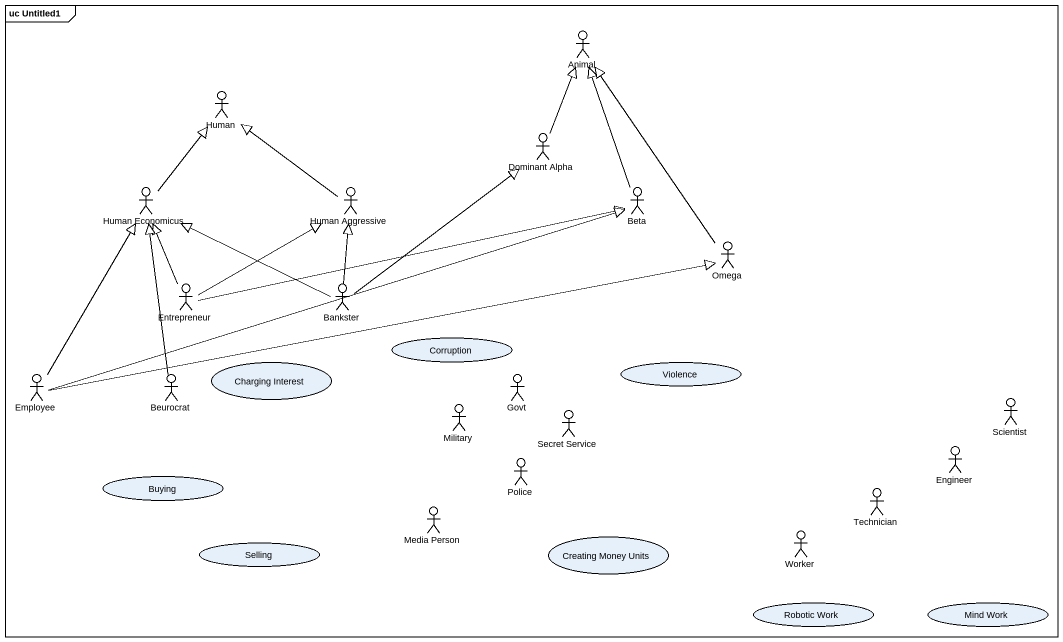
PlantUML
@startuml
mainframe uc Untitled1
actor Animal
actor Human
actor "Dominant Alpha" as Dominant_Alpha
actor "Human Economicus" as Human_Economicus
actor "Human Aggressive" as Human_Aggressive
actor Beta
actor Omega
actor Entrepreneur
actor Bankster
usecase Corruption
actor Employee
actor Beurocrat
usecase "Charging Interest" as Charging_Interest
actor Govt
usecase Violence
actor Military
actor "Secret Service" as Secret_Service
actor Scientist
actor Engineer
usecase Buying
actor Police
actor Technician
actor "Media Person" as Media_Person
actor Worker
usecase Selling
usecase "Creating Money Units" as Creating_Money_Units
usecase "Robotic Work" as Robotic_Work
usecase "Mind Work" as Mind_Work
Dominant_Alpha -up-|> Animal
Human_Economicus -up-|> Human
Human_Aggressive -up-|> Human
Beta -up-|> Animal
Omega -up-|> Animal
Entrepreneur -up-|> Human_Economicus
Entrepreneur -right-|> Human_Aggressive
Entrepreneur -right-|> Beta
Bankster -up-|> Dominant_Alpha
Bankster -left-|> Human_Economicus
Bankster -up-|> Human_Aggressive
Employee -up-|> Human_Economicus
Employee -right-|> Beta
Employee -right-|> Omega
Beurocrat -up-|> Human_Economicus
@enduml
